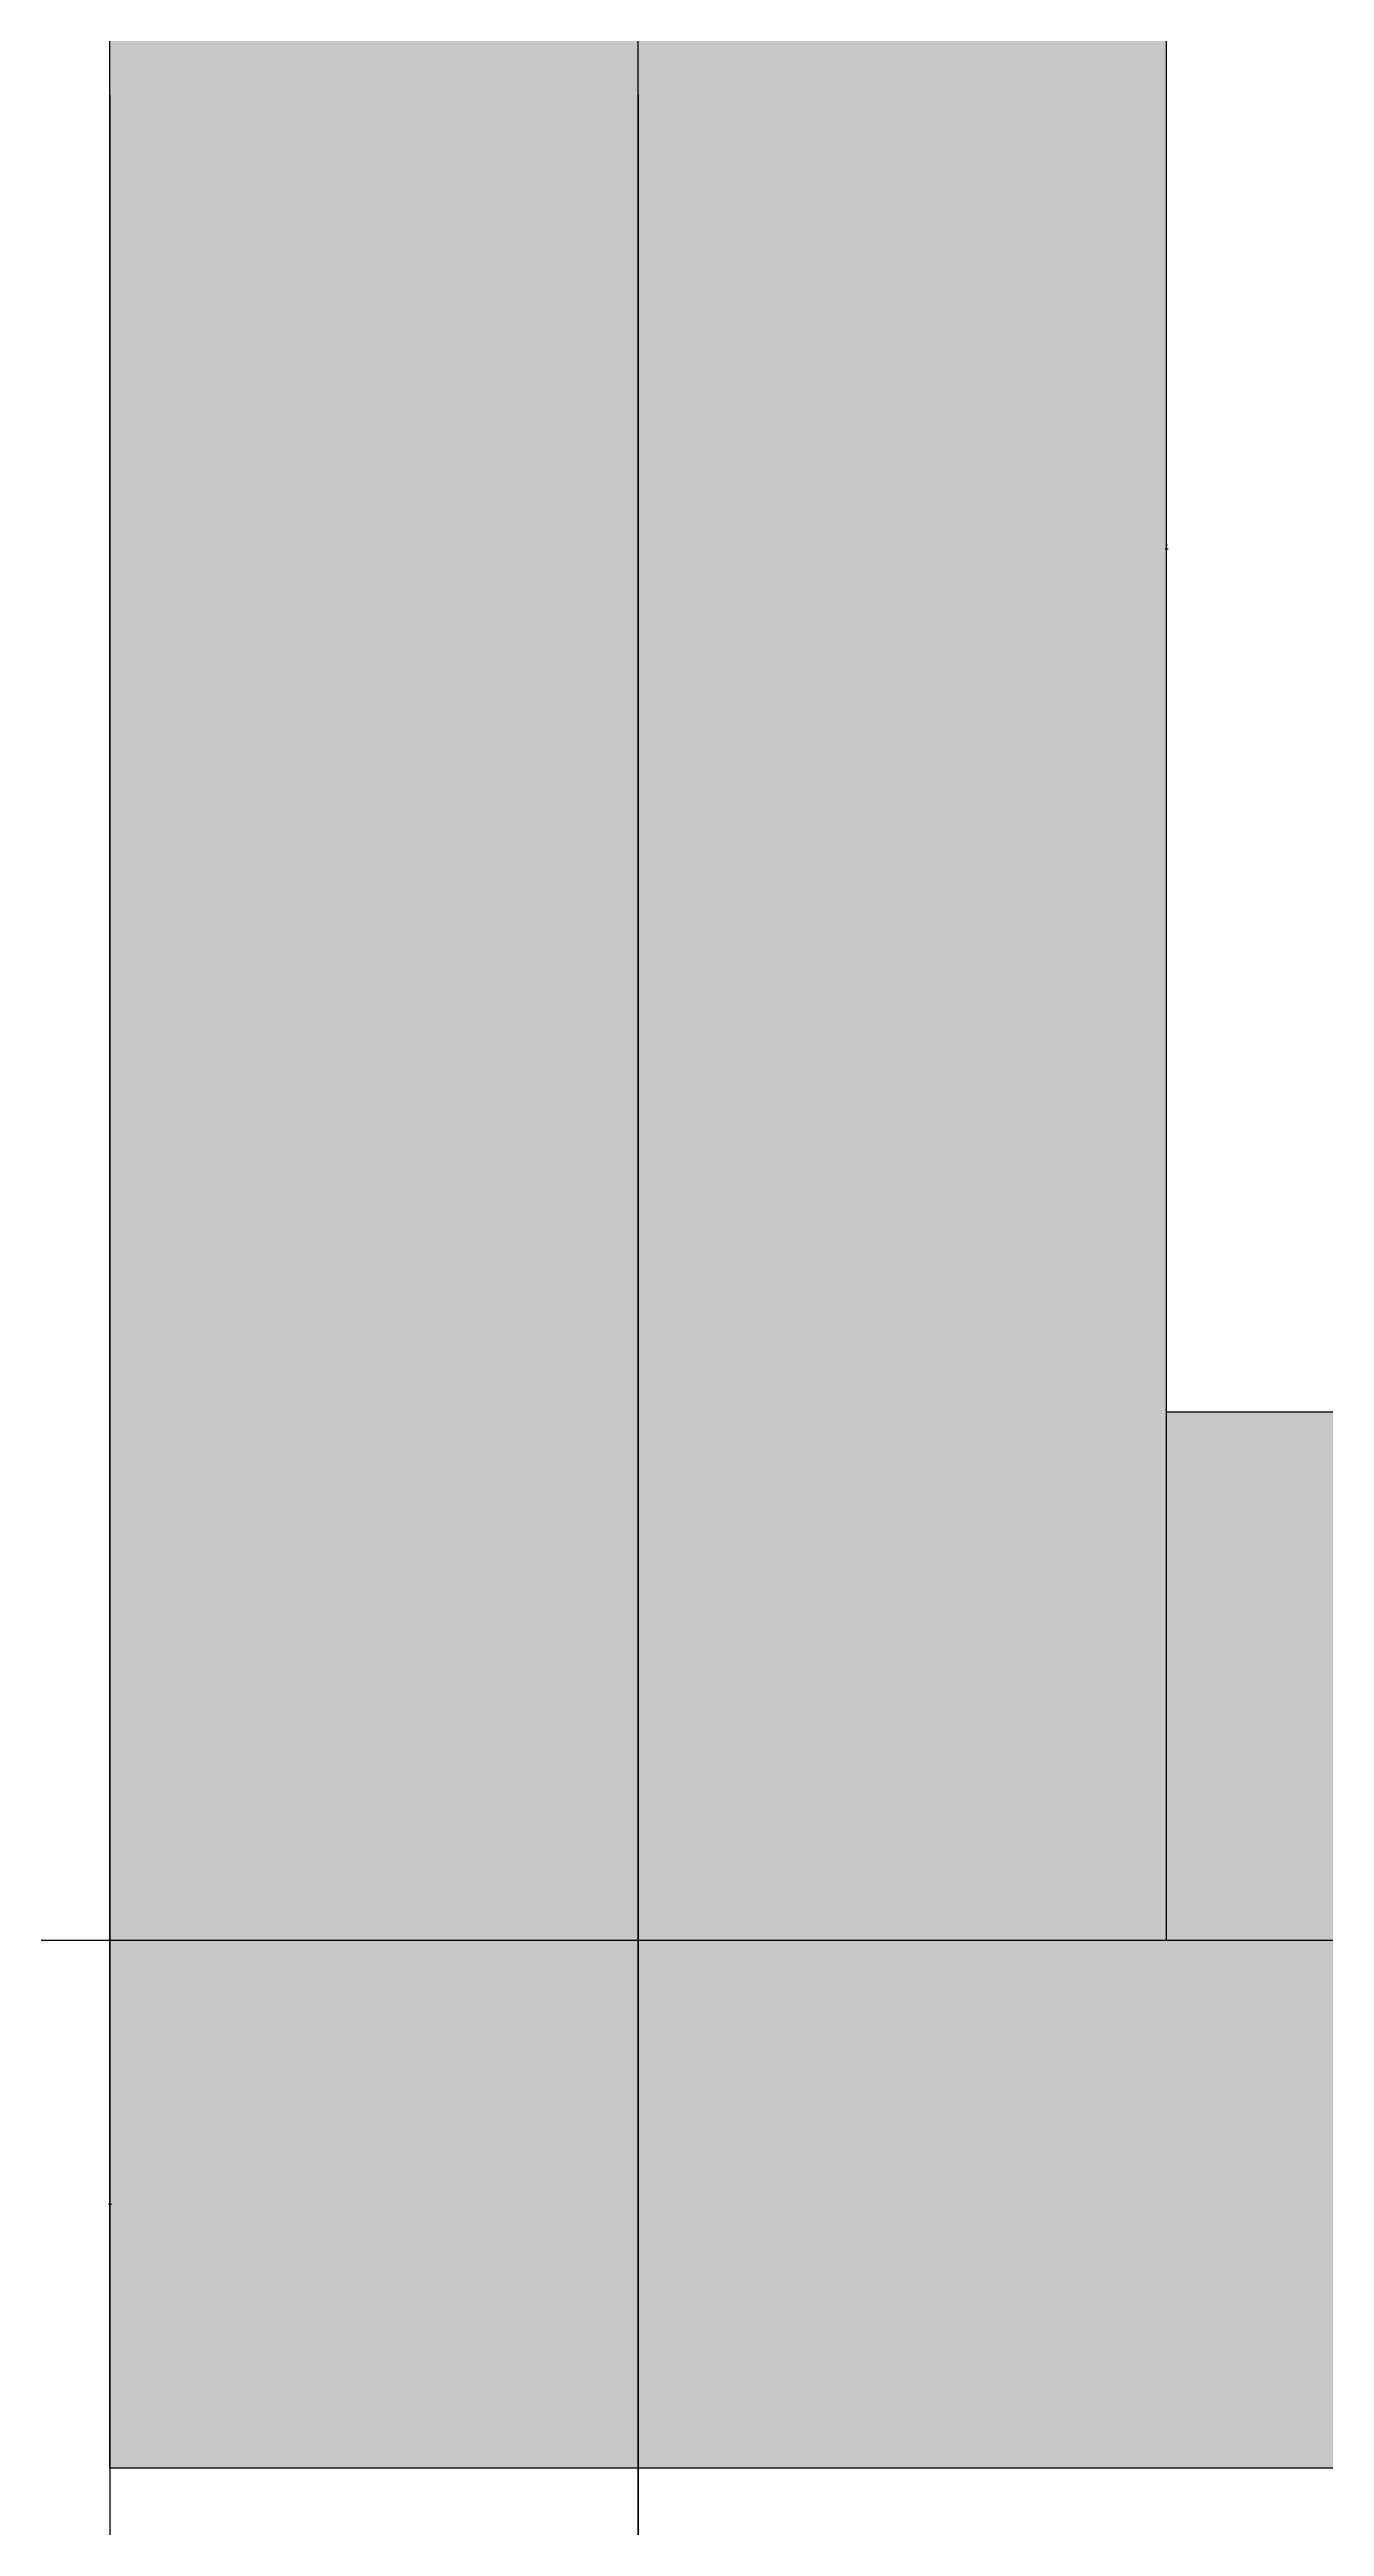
# Model space of a CAD drawing. Header units: metres. Extents: x 0 to 433927, y 0 to 133848.
# Drawn here: x 361735 to 362158, y 107246 to 108067 of the extents above; entities that cross this region are included whole.
import ezdxf

# ---------------------------------------------------------------- set-up
doc = ezdxf.new("R2010")
doc.units = ezdxf.units.M
for name, color, linetype in [('DOTE', 1, 'Continuous'), ('PUB_DIM', 3, 'Continuous'), ('WALL', 40, 'Continuous'), ('剪力墙', 252, 'Continuous'), ('说明', 60, 'Continuous')]:
    doc.layers.add(name, color=color, linetype=linetype)
doc.dimstyles.get("Standard").update_dxf_attribs({"dimtxt": 2.5, "dimasz": 2.5, "dimexe": 1.25, "dimexo": 0.625, "dimtad": 1, "dimcen": 2.5, "dimazin": 3, "dimtfac": 1, "dimtmove": 0, "dimatfit": 3})

# ---------------------------------------------------------------- blocks, each defined once
blk = doc.blocks.new('*D26')
for p, q in [((361755.24, 108051.52), (361755.24, 104726.52)), ((361930.24, 108051.52), (361930.24, 104726.52)), ((361841.24, 104726.52), (361754.99, 104726.52)), ((361930.49, 104726.52), (361844.24, 104726.52))]:
    blk.add_line(p, q)
at = {"layer": 'Defpoints'}
for p in [(361755.24, 108051.52), (361930.24, 108051.52), (361930.24, 104726.52)]:
    blk.add_point(p, dxfattribs=at)
at = {"layer": 'PUB_DIM', "insert": (361842.74, 104726.52), "char_height": 1, "attachment_point": 5}
blk.add_mtext('175', dxfattribs=at)
blk = doc.blocks.new('*D28')
for p, q in [((361755.24, 107440.05), (361755.24, 107352.55)), ((361754.99, 107352.55), (361754.74, 107352.55)), ((361755.24, 107265.05), (361755.24, 107352.55)), ((361755.24, 107352.55), (361755.24, 107352.55)), ((361755.49, 107352.55), (361755.74, 107352.55))]:
    blk.add_line(p, q)
at = {"layer": 'Defpoints'}
for p in [(361755.24, 107440.05), (361755.24, 107352.55), (361755.24, 107265.05)]:
    blk.add_point(p, dxfattribs=at)
at = {"layer": 'PUB_DIM', "insert": (361755.24, 107353.675), "char_height": 1, "attachment_point": 5}
blk.add_mtext('0', dxfattribs=at)
blk = doc.blocks.new('*D38')
for p, q in [((362016.24, 108404.25), (361929.99, 108404.25)), ((361930.24, 107615.05), (361930.24, 108404.25)), ((362105.49, 108404.25), (362019.24, 108404.25)), ((362105.24, 107615.05), (362105.24, 108404.25))]:
    blk.add_line(p, q)
at = {"layer": 'Defpoints'}
for p in [(362105.24, 108404.25), (361930.24, 107615.05), (362105.24, 107615.05)]:
    blk.add_point(p, dxfattribs=at)
at = {"layer": 'PUB_DIM', "insert": (362017.74, 108404.25), "char_height": 1, "attachment_point": 5}
blk.add_mtext('175', dxfattribs=at)
blk = doc.blocks.new('*D39')
for p, q in [((361841.24, 108404.25), (361754.99, 108404.25)), ((361755.24, 107615.05), (361755.24, 108404.25)), ((361930.49, 108404.25), (361844.24, 108404.25)), ((361930.24, 107615.05), (361930.24, 108404.25))]:
    blk.add_line(p, q)
at = {"layer": 'Defpoints'}
for p in [(361930.24, 108404.25), (361755.24, 107615.05), (361930.24, 107615.05)]:
    blk.add_point(p, dxfattribs=at)
at = {"layer": 'PUB_DIM', "insert": (361842.74, 108404.25), "char_height": 1, "attachment_point": 5}
blk.add_mtext('175', dxfattribs=at)
blk = doc.blocks.new('*D40')
for p, q in [((362104.99, 107901.14), (362104.74, 107901.14)), ((362105.24, 107615.05), (362105.24, 107901.14)), ((362105.24, 107440.05), (362105.24, 107901.14)), ((362105.24, 107901.14), (362105.24, 107901.14)), ((362105.49, 107901.14), (362105.74, 107901.14))]:
    blk.add_line(p, q)
at = {"layer": 'Defpoints'}
for p in [(362105.24, 107901.14), (362105.24, 107615.05), (362105.24, 107440.05)]:
    blk.add_point(p, dxfattribs=at)
at = {"layer": 'PUB_DIM', "insert": (362105.24, 107902.265), "char_height": 1, "attachment_point": 5}
blk.add_mtext('0', dxfattribs=at)

msp = doc.modelspace()

# ---------------------------------------------------------------- hatches: boundary and pattern name
at = {"layer": '剪力墙'}
h = msp.add_hatch(dxfattribs=at)
h.set_pattern_fill('SOLID')
h.paths.add_polyline_path([(361755.24, 125615.05), (361755.24, 107265.05), (377105.24, 107265.05), (379605.24, 107265.05), (379605.24, 113615.05), (379605.24, 115715.05), (377105.24, 115715.05), (377105.24, 125615.05)])
h.paths.add_polyline_path([(369755.24, 125265.05), (369755.24, 107615.05), (362105.24, 107615.05), (362105.24, 125265.05)])
h.paths.add_polyline_path([(370105.24, 125265.05), (376755.24, 125265.05), (376755.24, 115365.05), (377105.24, 115365.05), (379255.24, 115365.05), (379255.24, 107615.05), (377105.24, 107615.05), (377105.24, 113865.05), (376755.24, 113865.05), (376755.24, 107615.05), (370105.24, 107615.05)])

# ---------------------------------------------------------------- linework, layer by layer
at = {"layer": 'DOTE'}
for p, q in [((361930.24, 106440.05), (361930.24, 126440.05)), ((360930.24, 107440.05), (380430.24, 107440.05))]:
    msp.add_line(p, q, dxfattribs=at)
at = {"layer": 'WALL'}
for p, q in [((361755.24, 107265.05), (361755.24, 125615.05)), ((362105.24, 107615.05), (362105.24, 125265.05)), ((369755.24, 107615.05), (362105.24, 107615.05)), ((377105.24, 107265.05), (361755.24, 107265.05))]:
    msp.add_line(p, q, dxfattribs=at)
at = {"layer": '说明'}
msp.add_lwpolyline([(361755.24, 125615.05), (377105.24, 125615.05), (377105.24, 115715.05), (379605.24, 115715.05), (379605.24, 107265.05), (361755.24, 107265.05)], close=True, dxfattribs=at)

# ---------------------------------------------------------------- dimensions: what is measured, and where the dimension line sits
at = {"layer": 'PUB_DIM'}
for base, p1, p2, picture, middle in [((361930.24, 108404.25), (361930.24, 107615.05), (361755.24, 107615.05), '*D39', (361842.74, 108404.25)), ((362105.24, 108404.25), (362105.24, 107615.05), (361930.24, 107615.05), '*D38', (362017.74, 108404.25)), ((361930.24, 104726.52), (361930.24, 108051.52), (361755.24, 108051.52), '*D26', (361842.74, 104726.52)), ((362105.24, 107901.14), (362105.24, 107615.05), (362105.24, 107440.05), '*D40', (362105.24, 107902.265)), ((361755.24, 107352.55), (361755.24, 107440.05), (361755.24, 107265.05), '*D28', (361755.24, 107353.675))]:
    dim = msp.add_linear_dim(base=base, p1=p1, p2=p2, dimstyle='Standard', dxfattribs=at)
    dim.commit()
    dim.dimension.update_dxf_attribs({"geometry": picture, "text_midpoint": middle})

doc.saveas('drawing.dxf')
